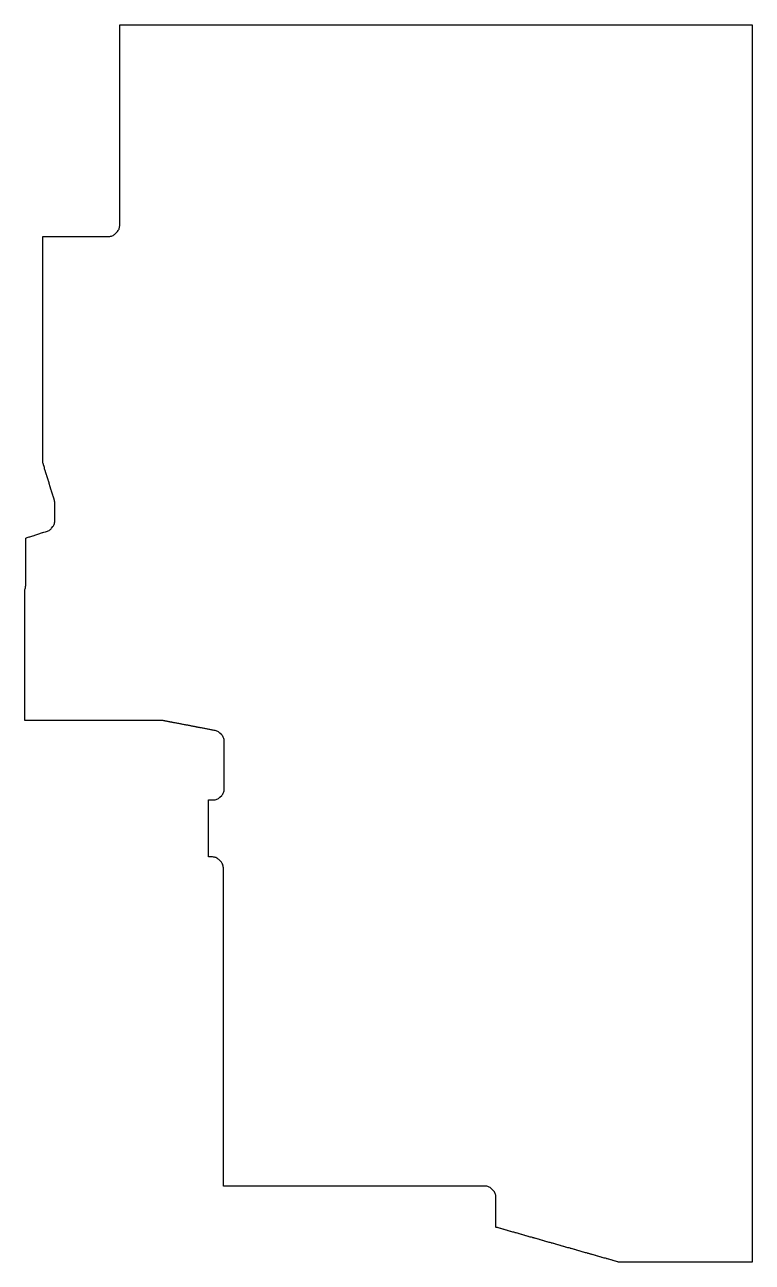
# Model space of a CAD drawing. Header units: metres. Extents: x 648402 to 689310, y 160422 to 230026.
import ezdxf

# ---------------------------------------------------------------- set-up
doc = ezdxf.new("R2010")
doc.units = ezdxf.units.M
doc.layers.add('alpha_boundary_shrunk', color=7, linetype='Continuous')

msp = doc.modelspace()

# ---------------------------------------------------------------- linework, layer by layer
at = {"layer": 'alpha_boundary_shrunk', "color": 1}
msp.add_lwpolyline([(648455, 201152), (648536, 201179), (648589, 201197), (648642, 201215), (648695, 201232), (648748, 201250), (648800, 201267), (648855, 201286), (648872, 201288), (648924, 201303), (648977, 201320), (649029, 201338), (649082, 201355), (649135, 201373), (649241, 201408), (649294, 201426), (649346, 201444), (649399, 201461), (649401, 201462), (649418, 201465), (649470, 201479), (649575, 201514), (649628, 201532), (649681, 201549), (649726, 201567), (649769, 201588), (649809, 201613), (649847, 201643), (649882, 201675), (649913, 201711), (649984, 201799), (650012, 201838), (650037, 201880), (650057, 201924), (650073, 201969), (650084, 202016), (650091, 202064), (650094, 202112), (650094, 203116), (650091, 203169), (650082, 203222), (650068, 203274), (650050, 203327), (650050, 203329), (650047, 203346), (650033, 203397), (650015, 203450), (649997, 203503), (649980, 203556), (649979, 203558), (649976, 203575), (649962, 203626), (649945, 203679), (649927, 203732), (649909, 203785), (649909, 203787), (649906, 203804), (649892, 203855), (649874, 203908), (649856, 203961), (649856, 203963), (649853, 203980), (649839, 204031), (649821, 204084), (649786, 204190), (649785, 204192), (649783, 204209), (649768, 204260), (649751, 204313), (649733, 204366), (649716, 204419), (649715, 204421), (649712, 204438), (649698, 204489), (649680, 204542), (649663, 204595), (649645, 204648), (649644, 204650), (649642, 204667), (649627, 204718), (649610, 204771), (649592, 204824), (649575, 204877), (649574, 204879), (649571, 204896), (649557, 204947), (649539, 205000), (649522, 205053), (649521, 205055), (649518, 205072), (649504, 205124), (649487, 205176), (649451, 205282), (649451, 205284), (649448, 205301), (649434, 205353), (649424, 205381), (649424, 218118), (653134, 218118), (653183, 218120), (653232, 218127), (653279, 218139), (653326, 218156), (653370, 218177), (653412, 218202), (653451, 218231), (653488, 218264), (653593, 218370), (653626, 218406), (653656, 218445), (653681, 218488), (653702, 218532), (653718, 218578), (653730, 218626), (653738, 218674), (653740, 218723), (653740, 230026), (689310, 230026), (689310, 160422), (681823, 160422), (681794, 160432), (681743, 160446), (681726, 160449), (681724, 160449), (681671, 160467), (681619, 160481), (681603, 160484), (681601, 160485), (681548, 160502), (681496, 160517), (681479, 160519), (681477, 160520), (681424, 160538), (681373, 160552), (681356, 160554), (681354, 160555), (681301, 160573), (681249, 160587), (681233, 160590), (681231, 160590), (681178, 160608), (681126, 160622), (681110, 160625), (681107, 160626), (681055, 160643), (681003, 160657), (680986, 160660), (680984, 160661), (680931, 160678), (680880, 160693), (680863, 160695), (680861, 160696), (680808, 160714), (680756, 160728), (680740, 160731), (680737, 160731), (680685, 160749), (680633, 160763), (680616, 160766), (680561, 160784), (680510, 160798), (680493, 160801), (680491, 160802), (680438, 160819), (680386, 160834), (680370, 160836), (680368, 160837), (680316, 160851), (680299, 160854), (680297, 160855), (680244, 160872), (680193, 160886), (680176, 160889), (680174, 160890), (680121, 160907), (680069, 160922), (680053, 160924), (680050, 160925), (679998, 160943), (679946, 160957), (679929, 160960), (679927, 160960), (679874, 160978), (679823, 160992), (679806, 160995), (679804, 160996), (679751, 161013), (679699, 161027), (679683, 161030), (679681, 161031), (679628, 161048), (679576, 161063), (679559, 161065), (679557, 161066), (679504, 161084), (679453, 161098), (679436, 161101), (679434, 161101), (679381, 161119), (679329, 161133), (679313, 161136), (679258, 161154), (679206, 161168), (679189, 161171), (679187, 161172), (679134, 161189), (679083, 161204), (679066, 161206), (679064, 161207), (679011, 161225), (678959, 161239), (678943, 161241), (678888, 161260), (678836, 161274), (678820, 161277), (678817, 161277), (678765, 161295), (678713, 161309), (678696, 161312), (678694, 161313), (678642, 161327), (678626, 161330), (678624, 161330), (678571, 161348), (678519, 161362), (678502, 161365), (678500, 161365), (678447, 161383), (678396, 161397), (678379, 161400), (678377, 161401), (678324, 161418), (678272, 161433), (678256, 161435), (678254, 161436), (678201, 161454), (678149, 161468), (678133, 161470), (678078, 161489), (678026, 161503), (678009, 161506), (678007, 161506), (677954, 161524), (677903, 161538), (677886, 161541), (677884, 161542), (677831, 161559), (677779, 161573), (677763, 161576), (677708, 161595), (677656, 161609), (677639, 161611), (677637, 161612), (677584, 161630), (677533, 161644), (677516, 161647), (677514, 161647), (677461, 161665), (677409, 161679), (677393, 161682), (677338, 161700), (677286, 161714), (677269, 161717), (677267, 161718), (677214, 161735), (677163, 161750), (677146, 161752), (677144, 161753), (677091, 161771), (677039, 161785), (677023, 161788), (677021, 161788), (676969, 161802), (676952, 161805), (676950, 161806), (676897, 161824), (676846, 161838), (676829, 161840), (676774, 161859), (676722, 161873), (676706, 161876), (676704, 161876), (676651, 161894), (676599, 161908), (676582, 161911), (676580, 161912), (676527, 161929), (676476, 161943), (676459, 161946), (676404, 161964), (676352, 161979), (676336, 161981), (676334, 161982), (676281, 162000), (676229, 162014), (676212, 162017), (676210, 162017), (676157, 162035), (676106, 162049), (676089, 162052), (676087, 162053), (676034, 162070), (675982, 162084), (675966, 162087), (675964, 162088), (675911, 162105), (675859, 162120), (675842, 162122), (675840, 162123), (675787, 162141), (675736, 162155), (675719, 162157), (675717, 162158), (675664, 162176), (675613, 162190), (675596, 162193), (675594, 162193), (675541, 162211), (675489, 162225), (675473, 162228), (675470, 162229), (675418, 162246), (675366, 162260), (675349, 162263), (675347, 162264), (675295, 162278), (675279, 162281), (675224, 162299), (675172, 162313), (675155, 162316), (675153, 162317), (675100, 162334), (675049, 162349), (675032, 162351), (675030, 162352), (674977, 162370), (674925, 162384), (674909, 162386), (674896, 162391), (674896, 164097), (674894, 164146), (674887, 164195), (674875, 164242), (674858, 164289), (674837, 164333), (674812, 164375), (674783, 164414), (674750, 164451), (674644, 164556), (674608, 164589), (674568, 164619), (674526, 164644), (674482, 164665), (674436, 164681), (674388, 164693), (674340, 164700), (674291, 164703), (659571, 164703), (659571, 182611), (659568, 182660), (659561, 182709), (659549, 182756), (659533, 182803), (659512, 182847), (659486, 182889), (659457, 182928), (659424, 182965), (659319, 183070), (659282, 183103), (659243, 183133), (659201, 183158), (659156, 183179), (659110, 183195), (659063, 183207), (659014, 183214), (658965, 183217), (658743, 183217), (658743, 186427), (659018, 186427), (659067, 186429), (659115, 186437), (659163, 186449), (659209, 186465), (659254, 186486), (659296, 186511), (659335, 186541), (659371, 186573), (659477, 186679), (659510, 186716), (659539, 186755), (659565, 186797), (659585, 186841), (659602, 186888), (659614, 186935), (659621, 186984), (659624, 187033), (659624, 189728), (659621, 189777), (659614, 189825), (659602, 189873), (659585, 189919), (659565, 189964), (659539, 190006), (659510, 190045), (659477, 190081), (659371, 190187), (659335, 190220), (659296, 190249), (659254, 190275), (659209, 190296), (659163, 190312), (659115, 190324), (659106, 190325), (659106, 190326), (659054, 190340), (659001, 190348), (658976, 190350), (658948, 190357), (658895, 190366), (658892, 190366), (658860, 190375), (658807, 190384), (658804, 190384), (658772, 190393), (658719, 190401), (658716, 190401), (658684, 190410), (658631, 190419), (658606, 190420), (658578, 190428), (658525, 190436), (658522, 190437), (658490, 190445), (658437, 190454), (658434, 190454), (658402, 190463), (658349, 190472), (658346, 190472), (658314, 190481), (658261, 190489), (658236, 190491), (658208, 190498), (658155, 190507), (658153, 190507), (658120, 190516), (658067, 190525), (658064, 190525), (658032, 190534), (657979, 190542), (657976, 190542), (657944, 190551), (657891, 190560), (657866, 190561), (657838, 190569), (657785, 190577), (657783, 190578), (657750, 190586), (657697, 190595), (657695, 190595), (657662, 190604), (657609, 190613), (657606, 190613), (657574, 190622), (657521, 190630), (657518, 190630), (657486, 190639), (657433, 190648), (657408, 190649), (657380, 190657), (657327, 190665), (657325, 190666), (657292, 190674), (657239, 190683), (657236, 190683), (657204, 190692), (657151, 190701), (657148, 190701), (657116, 190710), (657063, 190718), (657038, 190720), (657010, 190727), (656958, 190736), (656955, 190736), (656922, 190745), (656869, 190754), (656867, 190754), (656834, 190763), (656781, 190771), (656778, 190771), (656746, 190780), (656693, 190789), (656669, 190790), (656640, 190798), (656588, 190806), (656585, 190807), (656552, 190815), (656500, 190824), (656497, 190824), (656464, 190833), (656411, 190842), (656409, 190842), (656376, 190851), (656323, 190859), (656299, 190861), (656271, 190868), (656218, 190877), (656215, 190877), (656182, 190886), (656130, 190894), (656076, 190897), (648402, 190897), (648402, 198260), (648405, 198265), (648423, 198307), (648437, 198349), (648447, 198393), (648453, 198438), (648455, 198483), (648455, 201152)], close=True, dxfattribs=at)

doc.saveas('drawing.dxf')
